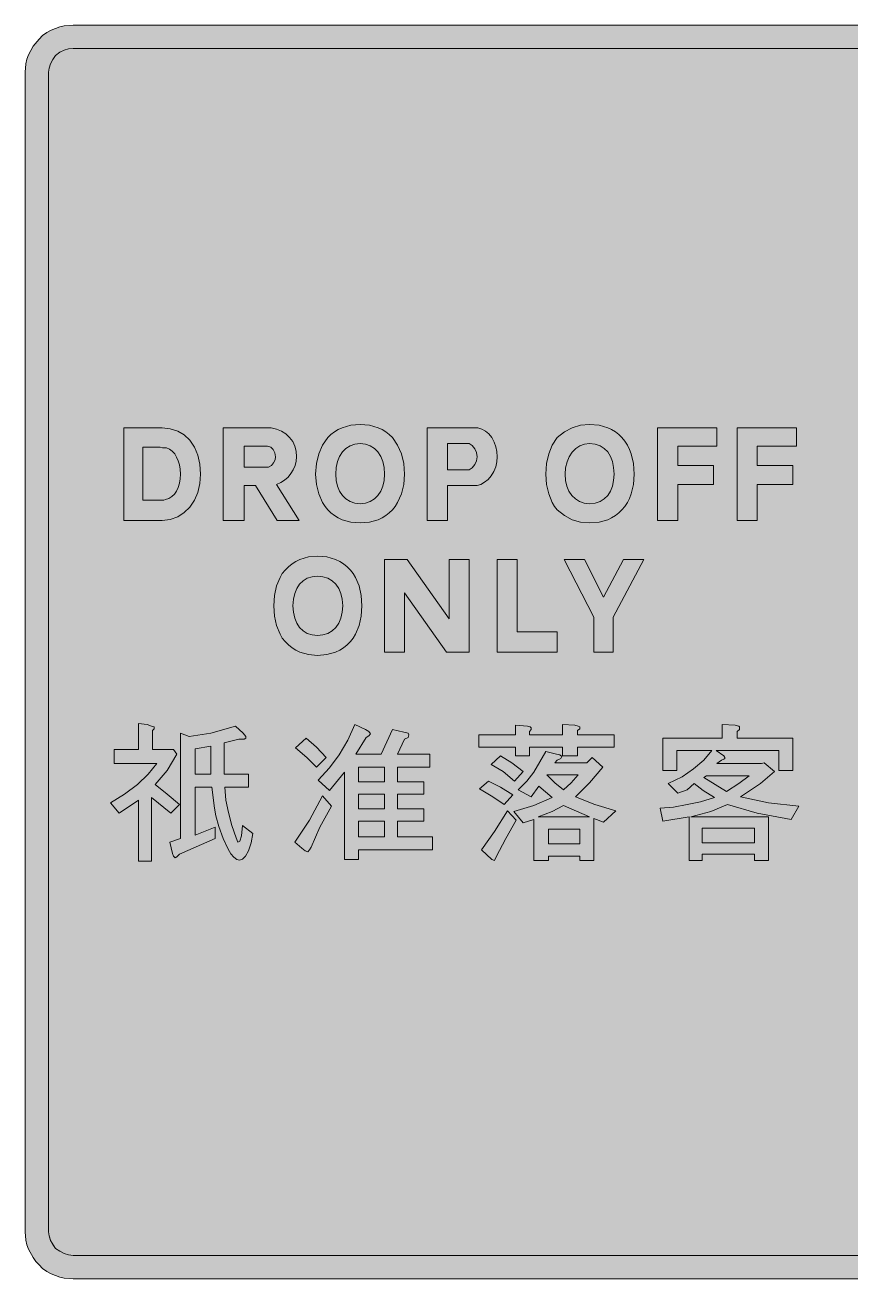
# Model space of a CAD drawing. Header units: metres. Extents: x 115 to 455, y 8 to 267.
# Drawn here: x 114.5 to 284.9, y 8.3 to 267.1 of the extents above; entities that cross this region are included whole.
import ezdxf

# ---------------------------------------------------------------- set-up
doc = ezdxf.new("R2010")
doc.units = ezdxf.units.M
doc.layers.add('FILL_BLACK_000000', color=7, linetype='Continuous', true_color=0x000000)
doc.layers.add('FILL_WHITE_FFFFFF', color=7, linetype='Continuous', true_color=0xffffff)

msp = doc.modelspace()

# ---------------------------------------------------------------- hatches: boundary and pattern name
at = {"layer": 'FILL_BLACK_000000', "true_color": 0x000000}
h = msp.add_hatch(color=7, dxfattribs=at)
h.dxf.hatch_style = 1
h.paths.add_polyline_path([(448.14, 266.74), (448.98, 266.4), (449.89, 266.06), (450.76, 265.59), (451.59, 264.98), (452.4, 264.24), (453.62, 262.75), (454.56, 261), (454.9, 260.06), (455.12, 259.13), (455.28, 257.4), (455.28, 18), (455.12, 16.27), (454.9, 15.34), (454.56, 14.4), (453.62, 12.64), (452.4, 11.16), (451.59, 10.42), (450.76, 9.81), (449.89, 9.34), (448.98, 9), (448.14, 8.66), (447.25, 8.44), (445.38, 8.28), (124.44, 8.28), (122.57, 8.44), (121.68, 8.66), (120.84, 9), (119.9, 9.34), (119, 9.81), (118.16, 10.42), (117.42, 11.16), (116.78, 11.89), (116.21, 12.71), (115.26, 14.4), (114.92, 15.34), (114.7, 16.27), (114.54, 18), (114.54, 257.4), (114.7, 259.13), (114.92, 260.06), (115.26, 261), (116.21, 262.75), (117.42, 264.24), (118.16, 264.98), (119, 265.59), (119.9, 266.06), (120.84, 266.4), (121.68, 266.74), (122.57, 266.96), (124.44, 267.12), (445.38, 267.12), (447.25, 266.96), (448.14, 266.74)])
h.paths.add_polyline_path([(123.5, 262.19), (122.57, 261.94), (121.68, 261.5), (120.84, 260.82), (120.24, 259.98), (119.78, 259.11), (119.5, 258.24), (119.4, 257.4), (119.4, 18), (119.5, 17.16), (119.78, 16.29), (120.24, 15.42), (120.84, 14.58), (121.68, 13.98), (122.57, 13.52), (123.5, 13.24), (124.44, 13.14), (445.38, 13.14), (446.32, 13.24), (447.25, 13.52), (448.14, 13.98), (448.98, 14.58), (449.58, 15.42), (450.04, 16.29), (450.32, 17.16), (450.42, 18), (450.42, 257.4), (450.32, 258.24), (450.04, 259.11), (449.58, 259.98), (448.98, 260.82), (448.14, 261.5), (447.25, 261.94), (446.32, 262.19), (445.38, 262.26), (124.44, 262.26), (123.5, 262.19)], flags=16)
h = msp.add_hatch(color=7, dxfattribs=at)
h.dxf.hatch_style = 1
h.paths.add_polyline_path([(134.88, 183.96), (142.8, 183.96), (144.48, 183.79), (146.02, 183.31), (147.38, 182.52), (148.56, 181.44), (149.5, 179.99), (150.18, 178.33), (150.58, 176.48), (150.72, 174.42), (150.58, 172.47), (150.18, 170.66), (149.5, 169.03), (148.56, 167.58), (147.38, 166.47), (146.02, 165.62), (144.48, 165.07), (142.8, 164.88), (134.88, 164.88), (134.88, 183.96)])
h.paths.add_polyline_path([(142.26, 169.02), (143.16, 169.02), (143.52, 169.2), (144.22, 169.42), (144.83, 169.79), (145.36, 170.3), (145.79, 170.93), (146.13, 171.68), (146.38, 172.52), (146.53, 173.44), (146.58, 174.42), (146.53, 175.41), (146.38, 176.33), (146.14, 177.17), (145.81, 177.93), (145.4, 178.59), (144.91, 179.13), (144.34, 179.54), (143.7, 179.82), (143.59, 179.82), (143.52, 179.82), (142.91, 179.84), (142.44, 180), (142.08, 180), (138.84, 180), (138.84, 169.02), (142.08, 169.02), (142.19, 169.02), (142.26, 169.02)], flags=16)
h = msp.add_hatch(color=7, dxfattribs=at)
h.dxf.hatch_style = 1
h.paths.add_polyline_path([(166.56, 164.88), (162.06, 172.08), (159.72, 172.08), (159.72, 164.88), (155.4, 164.88), (155.4, 183.96), (165.3, 183.96), (166.41, 183.73), (167.43, 183.31), (168.34, 182.73), (169.12, 182), (169.75, 181.15), (170.21, 180.19), (170.47, 179.14), (170.52, 178.02), (170.45, 177.09), (170.23, 176.18), (169.87, 175.33), (169.39, 174.53), (168.8, 173.81), (168.09, 173.19), (167.28, 172.66), (166.38, 172.26), (171.06, 164.88), (166.56, 164.88)])
h.paths.add_polyline_path([(164.76, 175.86), (165.36, 176.22), (165.82, 176.74), (166.1, 177.35), (166.2, 178.02), (166.07, 178.81), (165.73, 179.5), (165.21, 179.99), (164.58, 180.18), (159.72, 180.18), (159.72, 175.86), (164.4, 175.86), (164.76, 175.86)], flags=16)
h = msp.add_hatch(color=7, dxfattribs=at)
h.dxf.hatch_style = 1
h.paths.add_polyline_path([(187.39, 184), (188.21, 183.63), (188.98, 183.16), (189.68, 182.61), (190.32, 181.98), (191.4, 180.39), (192.19, 178.6), (192.67, 176.61), (192.84, 174.42), (192.67, 172.3), (192.19, 170.32), (191.4, 168.55), (190.89, 167.76), (190.32, 167.04), (189.68, 166.41), (188.98, 165.86), (188.21, 165.39), (187.39, 165.01), (185.61, 164.51), (183.66, 164.34), (181.71, 164.51), (179.92, 165.01), (179.11, 165.39), (178.34, 165.86), (177.64, 166.41), (177, 167.04), (176.43, 167.76), (175.92, 168.55), (175.13, 170.32), (174.65, 172.3), (174.48, 174.42), (174.65, 176.61), (175.13, 178.6), (175.92, 180.39), (177, 181.98), (177.64, 182.61), (178.34, 183.16), (179.11, 183.63), (179.92, 184), (181.71, 184.51), (183.66, 184.68), (185.61, 184.51), (187.39, 184)])
h.paths.add_polyline_path([(188.34, 177), (187.91, 178.07), (187.33, 178.99), (186.6, 179.72), (185.74, 180.27), (184.76, 180.6), (183.66, 180.72), (182.56, 180.6), (181.58, 180.27), (180.72, 179.72), (179.99, 178.99), (179.41, 178.07), (178.98, 177), (178.71, 175.78), (178.62, 174.42), (178.71, 173.12), (178.98, 171.94), (179.41, 170.9), (179.99, 170.01), (180.72, 169.29), (181.58, 168.75), (182.56, 168.42), (183.66, 168.3), (184.76, 168.42), (185.74, 168.75), (186.6, 169.29), (187.33, 170.01), (187.91, 170.9), (188.34, 171.94), (188.61, 173.12), (188.7, 174.42), (188.61, 175.78), (188.34, 177)], flags=16)
h = msp.add_hatch(color=7, dxfattribs=at)
h.dxf.hatch_style = 1
h.paths.add_polyline_path([(209.53, 183.31), (210.24, 182.72), (210.84, 181.98), (211.31, 181.03), (211.65, 180.07), (211.85, 179.07), (211.92, 178.02), (211.85, 176.95), (211.63, 175.9), (211.24, 174.93), (210.66, 174.06), (210.06, 173.32), (209.35, 172.73), (208.58, 172.31), (207.78, 172.08), (207.6, 172.08), (201.66, 172.08), (201.66, 164.88), (197.52, 164.88), (197.52, 183.96), (207.24, 183.96), (207.78, 183.96), (207.85, 183.96), (207.96, 183.96), (208.76, 183.73), (209.53, 183.31)])
h.paths.add_polyline_path([(205.62, 175.32), (205.98, 175.32), (206.05, 175.32), (206.16, 175.32), (206.79, 175.74), (207.31, 176.4), (207.65, 177.19), (207.78, 178.02), (207.65, 178.85), (207.31, 179.64), (206.79, 180.3), (206.16, 180.72), (205.98, 180.72), (201.66, 180.72), (201.66, 175.32), (205.62, 175.32)], flags=16)
h = msp.add_hatch(color=7, dxfattribs=at)
h.dxf.hatch_style = 1
h.paths.add_polyline_path([(234.74, 184), (235.55, 183.63), (236.32, 183.16), (237.02, 182.61), (237.66, 181.98), (238.29, 181.21), (238.81, 180.39), (239.25, 179.52), (239.6, 178.6), (240.04, 176.61), (240.18, 174.42), (240.04, 172.3), (239.6, 170.32), (239.25, 169.41), (238.81, 168.55), (238.29, 167.76), (237.66, 167.04), (237.02, 166.41), (236.32, 165.86), (235.55, 165.39), (234.74, 165.01), (232.95, 164.51), (231, 164.34), (229.15, 164.51), (227.4, 165.01), (225.79, 165.86), (224.34, 167.04), (223.77, 167.76), (223.29, 168.55), (222.56, 170.32), (222.14, 172.3), (222, 174.42), (222.14, 176.61), (222.56, 178.6), (223.29, 180.39), (224.34, 181.98), (225.79, 183.16), (227.4, 184), (229.15, 184.51), (231, 184.68), (232.95, 184.51), (234.74, 184)])
h.paths.add_polyline_path([(235.71, 177), (235.3, 178.07), (234.74, 178.99), (234.02, 179.72), (233.15, 180.27), (232.15, 180.6), (231, 180.72), (229.96, 180.62), (229, 180.29), (228.14, 179.73), (227.4, 178.92), (226.8, 178.01), (226.34, 176.94), (226.06, 175.73), (225.96, 174.42), (226.05, 173.12), (226.32, 171.94), (226.75, 170.9), (227.33, 170.01), (228.06, 169.29), (228.92, 168.75), (229.9, 168.42), (231, 168.3), (232.15, 168.42), (233.15, 168.75), (234.02, 169.29), (234.74, 170.01), (235.3, 170.9), (235.71, 171.94), (235.96, 173.12), (236.04, 174.42), (235.96, 175.78), (235.71, 177)], flags=16)
h = msp.add_hatch(color=7, dxfattribs=at)
h.dxf.hatch_style = 1
h.paths.add_polyline_path([(249.18, 164.88), (245.04, 164.88), (245.04, 183.96), (257.28, 183.96), (257.28, 180.18), (249.18, 180.18), (249.18, 176.22), (256.56, 176.22), (256.56, 172.26), (249.18, 172.26), (249.18, 164.88)])
h = msp.add_hatch(color=7, dxfattribs=at)
h.dxf.hatch_style = 1
h.paths.add_polyline_path([(265.56, 164.88), (261.42, 164.88), (261.42, 183.96), (273.66, 183.96), (273.66, 180.18), (265.56, 180.18), (265.56, 176.22), (272.94, 176.22), (272.94, 172.26), (265.56, 172.26), (265.56, 164.88)])
h = msp.add_hatch(color=7, dxfattribs=at)
h.dxf.hatch_style = 1
h.paths.add_polyline_path([(178.6, 156.8), (179.44, 156.4), (180.23, 155.91), (180.98, 155.31), (181.68, 154.62), (182.25, 153.9), (182.73, 153.11), (183.46, 151.33), (183.88, 149.35), (184.02, 147.24), (183.88, 145.12), (183.46, 143.14), (182.73, 141.37), (182.25, 140.58), (181.68, 139.86), (180.98, 139.17), (180.23, 138.57), (179.44, 138.08), (178.6, 137.68), (176.79, 137.15), (174.84, 136.98), (172.99, 137.15), (171.24, 137.68), (170.41, 138.08), (169.63, 138.57), (168.88, 139.17), (168.18, 139.86), (167.61, 140.58), (167.13, 141.37), (166.4, 143.14), (165.98, 145.12), (165.84, 147.24), (165.98, 149.35), (166.4, 151.33), (167.13, 153.11), (167.61, 153.9), (168.18, 154.62), (168.88, 155.31), (169.63, 155.91), (170.41, 156.4), (171.24, 156.8), (172.99, 157.33), (174.84, 157.5), (176.79, 157.33), (178.6, 156.8)])
h.paths.add_polyline_path([(179.7, 149.79), (179.26, 150.84), (178.66, 151.72), (177.92, 152.42), (177.02, 152.94), (175.99, 153.25), (174.84, 153.36), (173.74, 153.25), (172.76, 152.94), (171.9, 152.42), (171.17, 151.72), (170.59, 150.84), (170.16, 149.79), (169.89, 148.59), (169.8, 147.24), (169.89, 145.89), (170.16, 144.69), (170.59, 143.64), (171.17, 142.76), (171.9, 142.06), (172.76, 141.54), (173.74, 141.23), (174.84, 141.12), (175.99, 141.23), (177.02, 141.54), (177.92, 142.06), (178.66, 142.76), (179.26, 143.64), (179.7, 144.69), (179.97, 145.89), (180.06, 147.24), (179.97, 148.59), (179.7, 149.79)], flags=16)
h = msp.add_hatch(color=7, dxfattribs=at)
h.dxf.hatch_style = 1
h.paths.add_polyline_path([(202.02, 156.78), (206.16, 156.78), (206.16, 137.7), (201.48, 137.7), (192.84, 149.94), (192.84, 137.7), (188.7, 137.7), (188.7, 156.78), (193.38, 156.78), (202.02, 144.54), (202.02, 156.78)])
h = msp.add_hatch(color=7, dxfattribs=at)
h.dxf.hatch_style = 1
h.paths.add_polyline_path([(216.06, 141.84), (224.34, 141.84), (224.34, 137.7), (211.92, 137.7), (211.92, 156.78), (216.06, 156.78), (216.06, 141.84)])
h = msp.add_hatch(color=7, dxfattribs=at)
h.dxf.hatch_style = 1
h.paths.add_polyline_path([(229.92, 156.78), (233.88, 149.04), (238.02, 156.78), (242.16, 156.78), (235.86, 144.9), (235.86, 137.7), (231.9, 137.7), (231.9, 144.9), (225.78, 156.78), (229.92, 156.78)])
h = msp.add_hatch(color=7, dxfattribs=at)
h.dxf.hatch_style = 1
h.paths.add_polyline_path([(132.9, 117.54), (137.94, 117.54), (137.94, 122.94), (139.74, 122.76), (140.64, 122.4), (141.18, 122.22), (141.18, 121.86), (140.82, 121.5), (140.82, 117.54), (145.14, 117.54), (145.86, 116.64), (143.88, 113.22), (141.36, 110.34), (143.88, 108.36), (146.4, 106.2), (144.6, 104.4), (140.64, 107.64), (140.64, 94.5), (137.94, 94.5), (137.94, 107.1), (133.98, 104.4), (132.18, 106.56), (135.06, 108.36), (137.76, 110.34), (139.92, 112.5), (141.72, 114.66), (132.9, 114.66), (132.9, 117.54)])
h = msp.add_hatch(color=7, dxfattribs=at)
h.dxf.hatch_style = 1
h.paths.add_polyline_path([(152.88, 120.96), (157.92, 122.4), (159.54, 120.96), (160.08, 120.24), (160.08, 119.88), (159.72, 119.7), (158.64, 119.7), (155.58, 118.98), (155.58, 112.5), (160.62, 112.5), (160.62, 109.8), (155.76, 109.8), (155.94, 107.1), (156.48, 104.58), (157.2, 101.88), (158.1, 99.36), (158.46, 98.46), (158.82, 98.64), (159.18, 99.72), (159.36, 101.88), (161.52, 100.26), (161.16, 98.28), (160.6, 96.67), (160.02, 95.57), (159.41, 94.94), (158.8, 94.73), (158.19, 94.88), (157.58, 95.34), (156.98, 96.06), (156.41, 96.98), (155.37, 99.23), (154.51, 101.68), (153.9, 103.9), (153.6, 105.48), (153.06, 109.8), (149.64, 109.8), (149.64, 99.9), (153.78, 101.52), (153.78, 99.18), (146.4, 95.94), (145.86, 95.4), (145.5, 95.22), (145.14, 95.58), (144.96, 96.12), (144.42, 98.46), (146.58, 99.18), (146.58, 120.96), (148.38, 120.24), (152.88, 120.96)])
h.paths.add_polyline_path([(152.88, 118.26), (149.64, 117.72), (149.64, 112.5), (152.88, 112.5), (152.88, 118.26)], flags=16)
h = msp.add_hatch(color=7, dxfattribs=at)
h.dxf.hatch_style = 1
h.paths.add_polyline_path([(182.58, 122.76), (184.74, 121.68), (185.46, 121.32), (185.82, 120.78), (185.46, 120.42), (184.92, 120.06), (182.76, 116.64), (187.98, 116.64), (190.32, 121.68), (192.66, 121.14), (193.56, 120.96), (193.74, 120.6), (193.56, 120.06), (192.84, 119.7), (191.4, 116.64), (198.06, 116.64), (198.06, 113.94), (191.4, 113.94), (191.4, 110.88), (196.8, 110.88), (196.8, 108.36), (191.4, 108.36), (191.4, 105.3), (196.8, 105.3), (196.8, 102.78), (191.4, 102.78), (191.4, 99.54), (198.6, 99.54), (198.6, 96.84), (183.3, 96.84), (183.3, 94.86), (180.42, 94.86), (180.42, 112.86), (177.36, 109.08), (175.02, 111.24), (177.36, 113.76), (179.34, 116.46), (181.14, 119.52), (182.58, 122.76)])
h.paths.add_polyline_path([(183.3, 105.3), (188.7, 105.3), (188.7, 108.36), (183.3, 108.36), (183.3, 105.3)], flags=16)
h.paths.add_polyline_path([(183.3, 113.94), (183.3, 110.88), (188.7, 110.88), (188.7, 113.94), (183.3, 113.94)], flags=16)
h.paths.add_polyline_path([(188.7, 102.78), (183.3, 102.78), (183.3, 99.54), (188.7, 99.54), (188.7, 102.78)], flags=16)
h = msp.add_hatch(color=7, dxfattribs=at)
h.dxf.hatch_style = 1
h.paths.add_polyline_path([(215.7, 120.6), (215.7, 122.58), (218.22, 122.4), (218.76, 122.22), (218.94, 122.04), (218.94, 121.68), (218.58, 121.32), (218.58, 120.6), (225.42, 120.6), (225.42, 122.76), (227.94, 122.58), (228.66, 122.4), (229.02, 122.22), (229.02, 121.86), (228.48, 121.5), (228.48, 120.6), (236.04, 120.6), (236.04, 118.08), (228.48, 118.08), (228.48, 116.28), (225.42, 116.28), (225.42, 118.08), (218.58, 118.08), (218.58, 116.28), (215.7, 116.28), (215.7, 118.08), (208.14, 118.08), (208.14, 120.6), (215.7, 120.6)])
h = msp.add_hatch(color=7, dxfattribs=at)
h.dxf.hatch_style = 1
h.paths.add_polyline_path([(258.36, 119.88), (258.36, 122.76), (261.06, 122.58), (261.78, 122.4), (261.96, 122.22), (261.96, 121.68), (261.42, 121.32), (261.42, 119.88), (272.94, 119.88), (272.94, 113.22), (270.06, 113.22), (270.06, 117.36), (257.1, 117.36), (258.72, 116.28), (258.9, 115.92), (258.9, 115.74), (258.72, 115.56), (258.18, 115.38), (257.28, 114.66), (266.46, 114.66), (267, 114.84), (269.16, 113.04), (266.28, 110.52), (262.14, 107.82), (267.9, 106.56), (274.2, 105.84), (272.58, 103.14), (265.56, 104.4), (259.44, 106.2), (256.02, 104.76), (251.88, 103.68), (267.9, 103.68), (267.9, 94.68), (265.02, 94.68), (265.02, 95.94), (254.22, 95.94), (254.22, 94.68), (251.52, 94.68), (251.52, 103.68), (246.12, 102.78), (245.58, 105.48), (248.28, 105.66), (251.16, 106.2), (253.86, 106.74), (256.74, 107.64), (254.4, 109.08), (252.6, 110.52), (251.16, 109.26), (249.18, 108.54), (247.2, 110.52), (250.08, 111.96), (252.42, 113.58), (254.58, 115.38), (256.2, 117.36), (249, 117.36), (249, 113.22), (246.12, 113.22), (246.12, 119.88), (258.36, 119.88)])
h.paths.add_polyline_path([(263.94, 112.14), (255.12, 112.14), (254.58, 111.78), (259.26, 108.9), (261.78, 110.52), (263.94, 112.14)], flags=16)
h.paths.add_polyline_path([(265.02, 101.34), (254.22, 101.34), (254.22, 98.28), (265.02, 98.28), (265.02, 101.34)], flags=16)
h = msp.add_hatch(color=7, dxfattribs=at)
h.dxf.hatch_style = 1
h.paths.add_polyline_path([(172.68, 115.92), (170.34, 117.9), (172.5, 119.88), (174.66, 118.08), (176.64, 115.92), (174.66, 113.94), (172.68, 115.92)])
h = msp.add_hatch(color=7, dxfattribs=at)
h.dxf.hatch_style = 1
h.paths.add_polyline_path([(224.16, 116.64), (224.88, 116.46), (225.24, 116.1), (225.06, 115.74), (224.34, 115.38), (223.8, 114.84), (230.46, 114.84), (231.54, 115.92), (233.7, 113.94), (231, 110.7), (228.12, 107.82), (232.08, 106.2), (236.4, 104.94), (233.88, 102.6), (231.9, 103.32), (231.9, 94.68), (229.02, 94.68), (229.02, 95.58), (222.54, 95.58), (222.54, 94.68), (219.48, 94.68), (219.48, 103.14), (217.32, 102.42), (215.34, 104.76), (219.48, 106.02), (223.26, 107.64), (220.56, 109.98), (218.94, 107.82), (216.24, 109.26), (218.04, 111.06), (219.48, 112.86), (222, 117.18), (224.16, 116.64)])
h.paths.add_polyline_path([(228.66, 112.32), (222.18, 112.32), (223.8, 110.7), (225.6, 109.26), (227.22, 110.7), (228.66, 112.32)], flags=16)
h.paths.add_polyline_path([(220.38, 103.68), (231, 103.68), (225.6, 106.02), (223.26, 104.76), (220.38, 103.68)], flags=16)
h.paths.add_polyline_path([(229.02, 101.16), (222.54, 101.16), (222.54, 98.1), (229.02, 98.1), (229.02, 101.16)], flags=16)
h = msp.add_hatch(color=7, dxfattribs=at)
h.dxf.hatch_style = 1
h.paths.add_polyline_path([(214.98, 114.84), (217.32, 113.04), (215.52, 111.06), (213.18, 113.04), (210.66, 114.48), (212.64, 116.28), (214.98, 114.84)])
h = msp.add_hatch(color=7, dxfattribs=at)
h.dxf.hatch_style = 1
h.paths.add_polyline_path([(212.64, 109.8), (215.16, 108.18), (213.36, 106.2), (211.02, 107.82), (208.32, 109.44), (210.12, 111.06), (212.64, 109.8)])
h = msp.add_hatch(color=7, dxfattribs=at)
h.dxf.hatch_style = 1
h.paths.add_polyline_path([(173.22, 102.96), (175.92, 108), (177.72, 105.84), (175.38, 101.52), (173.58, 97.38), (173.22, 96.84), (172.86, 96.48), (172.32, 96.66), (171.6, 97.2), (170.16, 98.46), (173.22, 102.96)])
h = msp.add_hatch(color=7, dxfattribs=at)
h.dxf.hatch_style = 1
h.paths.add_polyline_path([(211.38, 100.62), (214.08, 104.94), (215.88, 102.96), (213.72, 99.18), (211.74, 95.4), (211.38, 94.68), (210.84, 94.86), (208.68, 96.84), (211.38, 100.62)])
at = {"layer": 'FILL_WHITE_FFFFFF', "true_color": 0xffffff}
h = msp.add_hatch(color=7, dxfattribs=at)
h.dxf.hatch_style = 1
h.paths.add_polyline_path([(445.38, 262.26), (446.32, 262.19), (447.25, 261.94), (448.14, 261.5), (448.98, 260.82), (449.58, 259.98), (450.04, 259.11), (450.32, 258.24), (450.42, 257.4), (450.42, 18), (450.31, 17.17), (450.06, 16.2), (448.98, 14.58), (448.15, 13.9), (447.18, 13.5), (446.35, 13.25), (445.38, 13.14), (124.44, 13.14), (123.5, 13.24), (122.57, 13.52), (121.68, 13.98), (120.84, 14.58), (119.76, 16.2), (119.51, 17.17), (119.4, 18), (119.4, 257.4), (119.5, 258.24), (119.78, 259.11), (120.24, 259.98), (120.84, 260.82), (121.68, 261.5), (122.57, 261.94), (123.5, 262.19), (124.44, 262.26), (445.38, 262.26)])

# ---------------------------------------------------------------- linework, layer by layer
at = {"layer": 'FILL_BLACK_000000', "lineweight": 0, "true_color": 0x000000}
for points in [[(445.38, 8.28), (124.44, 8.28), (122.57, 8.44), (121.68, 8.66), (120.84, 9), (119.9, 9.34), (119, 9.81), (118.16, 10.42), (117.42, 11.16), (116.78, 11.89), (116.21, 12.71), (115.26, 14.4), (114.92, 15.34), (114.7, 16.27), (114.54, 18), (114.54, 257.4), (114.7, 259.13), (114.92, 260.06), (115.26, 261), (116.21, 262.75), (117.42, 264.24), (118.16, 264.98), (119, 265.59), (119.9, 266.06), (120.84, 266.4), (121.68, 266.74), (122.57, 266.96), (124.44, 267.12), (445.38, 267.12)], [(445.38, 262.26), (124.44, 262.26), (123.5, 262.19), (122.57, 261.94), (121.68, 261.5), (120.84, 260.82), (120.24, 259.98), (119.78, 259.11), (119.5, 258.24), (119.4, 257.4), (119.4, 18), (119.5, 17.16), (119.78, 16.29), (120.24, 15.42), (120.84, 14.58), (121.68, 13.98), (122.57, 13.52), (123.5, 13.24), (124.44, 13.14), (445.38, 13.14)]]:
    msp.add_lwpolyline(points, dxfattribs=at)
for points in [[(134.88, 183.96), (142.8, 183.96), (144.48, 183.79), (146.02, 183.31), (147.38, 182.52), (148.56, 181.44), (149.5, 179.99), (150.18, 178.33), (150.58, 176.48), (150.72, 174.42), (150.58, 172.47), (150.18, 170.66), (149.5, 169.03), (148.56, 167.58), (147.38, 166.47), (146.02, 165.62), (144.48, 165.07), (142.8, 164.88), (134.88, 164.88)], [(166.56, 164.88), (162.06, 172.08), (159.72, 172.08), (159.72, 164.88), (155.4, 164.88), (155.4, 183.96), (165.3, 183.96), (166.41, 183.73), (167.43, 183.31), (168.34, 182.73), (169.12, 182), (169.75, 181.15), (170.21, 180.19), (170.47, 179.14), (170.52, 178.02), (170.45, 177.09), (170.23, 176.18), (169.87, 175.33), (169.39, 174.53), (168.8, 173.81), (168.09, 173.19), (167.28, 172.66), (166.38, 172.26), (171.06, 164.88)], [(187.39, 184), (188.21, 183.63), (188.98, 183.16), (189.68, 182.61), (190.32, 181.98), (191.4, 180.39), (192.19, 178.6), (192.67, 176.61), (192.84, 174.42), (192.67, 172.3), (192.19, 170.32), (191.4, 168.55), (190.89, 167.76), (190.32, 167.04), (189.68, 166.41), (188.98, 165.86), (188.21, 165.39), (187.39, 165.01), (185.61, 164.51), (183.66, 164.34), (181.71, 164.51), (179.92, 165.01), (179.11, 165.39), (178.34, 165.86), (177.64, 166.41), (177, 167.04), (176.43, 167.76), (175.92, 168.55), (175.13, 170.32), (174.65, 172.3), (174.48, 174.42), (174.65, 176.61), (175.13, 178.6), (175.92, 180.39), (177, 181.98), (177.64, 182.61), (178.34, 183.16), (179.11, 183.63), (179.92, 184), (181.71, 184.51), (183.66, 184.68), (185.61, 184.51)], [(209.53, 183.31), (210.24, 182.72), (210.84, 181.98), (211.31, 181.03), (211.65, 180.07), (211.85, 179.07), (211.92, 178.02), (211.85, 176.95), (211.63, 175.9), (211.24, 174.93), (210.66, 174.06), (210.06, 173.32), (209.35, 172.73), (208.58, 172.31), (207.78, 172.08), (207.6, 172.08), (201.66, 172.08), (201.66, 164.88), (197.52, 164.88), (197.52, 183.96), (207.24, 183.96), (207.78, 183.96), (207.85, 183.96), (207.96, 183.96), (208.76, 183.73)], [(234.74, 184), (235.55, 183.63), (236.32, 183.16), (237.02, 182.61), (237.66, 181.98), (238.29, 181.21), (238.81, 180.39), (239.25, 179.52), (239.6, 178.6), (240.04, 176.61), (240.18, 174.42), (240.04, 172.3), (239.6, 170.32), (239.25, 169.41), (238.81, 168.55), (238.29, 167.76), (237.66, 167.04), (237.02, 166.41), (236.32, 165.86), (235.55, 165.39), (234.74, 165.01), (232.95, 164.51), (231, 164.34), (229.15, 164.51), (227.4, 165.01), (225.79, 165.86), (224.34, 167.04), (223.77, 167.76), (223.29, 168.55), (222.56, 170.32), (222.14, 172.3), (222, 174.42), (222.14, 176.61), (222.56, 178.6), (223.29, 180.39), (224.34, 181.98), (225.79, 183.16), (227.4, 184), (229.15, 184.51), (231, 184.68), (232.95, 184.51)], [(249.18, 164.88), (245.04, 164.88), (245.04, 183.96), (257.28, 183.96), (257.28, 180.18), (249.18, 180.18), (249.18, 176.22), (256.56, 176.22), (256.56, 172.26), (249.18, 172.26)], [(265.56, 164.88), (261.42, 164.88), (261.42, 183.96), (273.66, 183.96), (273.66, 180.18), (265.56, 180.18), (265.56, 176.22), (272.94, 176.22), (272.94, 172.26), (265.56, 172.26)], [(142.26, 169.02), (143.16, 169.02), (143.52, 169.2), (144.22, 169.42), (144.83, 169.79), (145.36, 170.3), (145.79, 170.93), (146.13, 171.68), (146.38, 172.52), (146.53, 173.44), (146.58, 174.42), (146.53, 175.41), (146.38, 176.33), (146.14, 177.17), (145.81, 177.93), (145.4, 178.59), (144.91, 179.13), (144.34, 179.54), (143.7, 179.82), (143.59, 179.82), (143.52, 179.82), (142.91, 179.84), (142.44, 180), (142.08, 180), (138.84, 180), (138.84, 169.02), (142.08, 169.02), (142.19, 169.02)], [(164.76, 175.86), (165.36, 176.22), (165.82, 176.74), (166.1, 177.35), (166.2, 178.02), (166.07, 178.81), (165.73, 179.5), (165.21, 179.99), (164.58, 180.18), (159.72, 180.18), (159.72, 175.86), (164.4, 175.86)], [(188.34, 177), (187.91, 178.07), (187.33, 178.99), (186.6, 179.72), (185.74, 180.27), (184.76, 180.6), (183.66, 180.72), (182.56, 180.6), (181.58, 180.27), (180.72, 179.72), (179.99, 178.99), (179.41, 178.07), (178.98, 177), (178.71, 175.78), (178.62, 174.42), (178.71, 173.12), (178.98, 171.94), (179.41, 170.9), (179.99, 170.01), (180.72, 169.29), (181.58, 168.75), (182.56, 168.42), (183.66, 168.3), (184.76, 168.42), (185.74, 168.75), (186.6, 169.29), (187.33, 170.01), (187.91, 170.9), (188.34, 171.94), (188.61, 173.12), (188.7, 174.42), (188.61, 175.78)], [(205.62, 175.32), (205.98, 175.32), (206.05, 175.32), (206.16, 175.32), (206.79, 175.74), (207.31, 176.4), (207.65, 177.19), (207.78, 178.02), (207.65, 178.85), (207.31, 179.64), (206.79, 180.3), (206.16, 180.72), (205.98, 180.72), (201.66, 180.72), (201.66, 175.32)], [(235.71, 177), (235.3, 178.07), (234.74, 178.99), (234.02, 179.72), (233.15, 180.27), (232.15, 180.6), (231, 180.72), (229.96, 180.62), (229, 180.29), (228.14, 179.73), (227.4, 178.92), (226.8, 178.01), (226.34, 176.94), (226.06, 175.73), (225.96, 174.42), (226.05, 173.12), (226.32, 171.94), (226.75, 170.9), (227.33, 170.01), (228.06, 169.29), (228.92, 168.75), (229.9, 168.42), (231, 168.3), (232.15, 168.42), (233.15, 168.75), (234.02, 169.29), (234.74, 170.01), (235.3, 170.9), (235.71, 171.94), (235.96, 173.12), (236.04, 174.42), (235.96, 175.78)], [(178.6, 156.8), (179.44, 156.4), (180.23, 155.91), (180.98, 155.31), (181.68, 154.62), (182.25, 153.9), (182.73, 153.11), (183.46, 151.33), (183.88, 149.35), (184.02, 147.24), (183.88, 145.12), (183.46, 143.14), (182.73, 141.37), (182.25, 140.58), (181.68, 139.86), (180.98, 139.17), (180.23, 138.57), (179.44, 138.08), (178.6, 137.68), (176.79, 137.15), (174.84, 136.98), (172.99, 137.15), (171.24, 137.68), (170.41, 138.08), (169.63, 138.57), (168.88, 139.17), (168.18, 139.86), (167.61, 140.58), (167.13, 141.37), (166.4, 143.14), (165.98, 145.12), (165.84, 147.24), (165.98, 149.35), (166.4, 151.33), (167.13, 153.11), (167.61, 153.9), (168.18, 154.62), (168.88, 155.31), (169.63, 155.91), (170.41, 156.4), (171.24, 156.8), (172.99, 157.33), (174.84, 157.5), (176.79, 157.33)], [(202.02, 156.78), (206.16, 156.78), (206.16, 137.7), (201.48, 137.7), (192.84, 149.94), (192.84, 137.7), (188.7, 137.7), (188.7, 156.78), (193.38, 156.78), (202.02, 144.54)], [(216.06, 141.84), (224.34, 141.84), (224.34, 137.7), (211.92, 137.7), (211.92, 156.78), (216.06, 156.78)], [(229.92, 156.78), (233.88, 149.04), (238.02, 156.78), (242.16, 156.78), (235.86, 144.9), (235.86, 137.7), (231.9, 137.7), (231.9, 144.9), (225.78, 156.78)], [(179.7, 149.79), (179.26, 150.84), (178.66, 151.72), (177.92, 152.42), (177.02, 152.94), (175.99, 153.25), (174.84, 153.36), (173.74, 153.25), (172.76, 152.94), (171.9, 152.42), (171.17, 151.72), (170.59, 150.84), (170.16, 149.79), (169.89, 148.59), (169.8, 147.24), (169.89, 145.89), (170.16, 144.69), (170.59, 143.64), (171.17, 142.76), (171.9, 142.06), (172.76, 141.54), (173.74, 141.23), (174.84, 141.12), (175.99, 141.23), (177.02, 141.54), (177.92, 142.06), (178.66, 142.76), (179.26, 143.64), (179.7, 144.69), (179.97, 145.89), (180.06, 147.24), (179.97, 148.59)], [(132.9, 117.54), (137.94, 117.54), (137.94, 122.94), (139.74, 122.76), (140.64, 122.4), (141.18, 122.22), (141.18, 121.86), (140.82, 121.5), (140.82, 117.54), (145.14, 117.54), (145.86, 116.64), (143.88, 113.22), (141.36, 110.34), (143.88, 108.36), (146.4, 106.2), (144.6, 104.4), (140.64, 107.64), (140.64, 94.5), (137.94, 94.5), (137.94, 107.1), (133.98, 104.4), (132.18, 106.56), (135.06, 108.36), (137.76, 110.34), (139.92, 112.5), (141.72, 114.66), (132.9, 114.66)], [(152.88, 120.96), (157.92, 122.4), (159.54, 120.96), (160.08, 120.24), (160.08, 119.88), (159.72, 119.7), (158.64, 119.7), (155.58, 118.98), (155.58, 112.5), (160.62, 112.5), (160.62, 109.8), (155.76, 109.8), (155.94, 107.1), (156.48, 104.58), (157.2, 101.88), (158.1, 99.36), (158.46, 98.46), (158.82, 98.64), (159.18, 99.72), (159.36, 101.88), (161.52, 100.26), (161.16, 98.28), (160.6, 96.67), (160.02, 95.57), (159.41, 94.94), (158.8, 94.73), (158.19, 94.88), (157.58, 95.34), (156.98, 96.06), (156.41, 96.98), (155.37, 99.23), (154.51, 101.68), (153.9, 103.9), (153.6, 105.48), (153.06, 109.8), (149.64, 109.8), (149.64, 99.9), (153.78, 101.52), (153.78, 99.18), (146.4, 95.94), (145.86, 95.4), (145.5, 95.22), (145.14, 95.58), (144.96, 96.12), (144.42, 98.46), (146.58, 99.18), (146.58, 120.96), (148.38, 120.24)], [(182.58, 122.76), (184.74, 121.68), (185.46, 121.32), (185.82, 120.78), (185.46, 120.42), (184.92, 120.06), (182.76, 116.64), (187.98, 116.64), (190.32, 121.68), (192.66, 121.14), (193.56, 120.96), (193.74, 120.6), (193.56, 120.06), (192.84, 119.7), (191.4, 116.64), (198.06, 116.64), (198.06, 113.94), (191.4, 113.94), (191.4, 110.88), (196.8, 110.88), (196.8, 108.36), (191.4, 108.36), (191.4, 105.3), (196.8, 105.3), (196.8, 102.78), (191.4, 102.78), (191.4, 99.54), (198.6, 99.54), (198.6, 96.84), (183.3, 96.84), (183.3, 94.86), (180.42, 94.86), (180.42, 112.86), (177.36, 109.08), (175.02, 111.24), (177.36, 113.76), (179.34, 116.46), (181.14, 119.52)], [(215.7, 120.6), (215.7, 122.58), (218.22, 122.4), (218.76, 122.22), (218.94, 122.04), (218.94, 121.68), (218.58, 121.32), (218.58, 120.6), (225.42, 120.6), (225.42, 122.76), (227.94, 122.58), (228.66, 122.4), (229.02, 122.22), (229.02, 121.86), (228.48, 121.5), (228.48, 120.6), (236.04, 120.6), (236.04, 118.08), (228.48, 118.08), (228.48, 116.28), (225.42, 116.28), (225.42, 118.08), (218.58, 118.08), (218.58, 116.28), (215.7, 116.28), (215.7, 118.08), (208.14, 118.08), (208.14, 120.6)], [(258.36, 119.88), (258.36, 122.76), (261.06, 122.58), (261.78, 122.4), (261.96, 122.22), (261.96, 121.68), (261.42, 121.32), (261.42, 119.88), (272.94, 119.88), (272.94, 113.22), (270.06, 113.22), (270.06, 117.36), (257.1, 117.36), (258.72, 116.28), (258.9, 115.92), (258.9, 115.74), (258.72, 115.56), (258.18, 115.38), (257.28, 114.66), (266.46, 114.66), (267, 114.84), (269.16, 113.04), (266.28, 110.52), (262.14, 107.82), (267.9, 106.56), (274.2, 105.84), (272.58, 103.14), (265.56, 104.4), (259.44, 106.2), (256.02, 104.76), (251.88, 103.68), (267.9, 103.68), (267.9, 94.68), (265.02, 94.68), (265.02, 95.94), (254.22, 95.94), (254.22, 94.68), (251.52, 94.68), (251.52, 103.68), (246.12, 102.78), (245.58, 105.48), (248.28, 105.66), (251.16, 106.2), (253.86, 106.74), (256.74, 107.64), (254.4, 109.08), (252.6, 110.52), (251.16, 109.26), (249.18, 108.54), (247.2, 110.52), (250.08, 111.96), (252.42, 113.58), (254.58, 115.38), (256.2, 117.36), (249, 117.36), (249, 113.22), (246.12, 113.22), (246.12, 119.88)], [(172.68, 115.92), (170.34, 117.9), (172.5, 119.88), (174.66, 118.08), (176.64, 115.92), (174.66, 113.94)], [(152.88, 118.26), (149.64, 117.72), (149.64, 112.5), (152.88, 112.5)], [(224.16, 116.64), (224.88, 116.46), (225.24, 116.1), (225.06, 115.74), (224.34, 115.38), (223.8, 114.84), (230.46, 114.84), (231.54, 115.92), (233.7, 113.94), (231, 110.7), (228.12, 107.82), (232.08, 106.2), (236.4, 104.94), (233.88, 102.6), (231.9, 103.32), (231.9, 94.68), (229.02, 94.68), (229.02, 95.58), (222.54, 95.58), (222.54, 94.68), (219.48, 94.68), (219.48, 103.14), (217.32, 102.42), (215.34, 104.76), (219.48, 106.02), (223.26, 107.64), (220.56, 109.98), (218.94, 107.82), (216.24, 109.26), (218.04, 111.06), (219.48, 112.86), (222, 117.18)], [(183.3, 113.94), (183.3, 110.88), (188.7, 110.88), (188.7, 113.94)], [(214.98, 114.84), (217.32, 113.04), (215.52, 111.06), (213.18, 113.04), (210.66, 114.48), (212.64, 116.28)], [(228.66, 112.32), (222.18, 112.32), (223.8, 110.7), (225.6, 109.26), (227.22, 110.7)], [(263.94, 112.14), (255.12, 112.14), (254.58, 111.78), (259.26, 108.9), (261.78, 110.52)], [(212.64, 109.8), (215.16, 108.18), (213.36, 106.2), (211.02, 107.82), (208.32, 109.44), (210.12, 111.06)], [(173.22, 102.96), (175.92, 108), (177.72, 105.84), (175.38, 101.52), (173.58, 97.38), (173.22, 96.84), (172.86, 96.48), (172.32, 96.66), (171.6, 97.2), (170.16, 98.46)], [(183.3, 105.3), (188.7, 105.3), (188.7, 108.36), (183.3, 108.36)], [(211.38, 100.62), (214.08, 104.94), (215.88, 102.96), (213.72, 99.18), (211.74, 95.4), (211.38, 94.68), (210.84, 94.86), (208.68, 96.84)], [(220.38, 103.68), (231, 103.68), (225.6, 106.02), (223.26, 104.76)], [(188.7, 102.78), (183.3, 102.78), (183.3, 99.54), (188.7, 99.54)], [(229.02, 101.16), (222.54, 101.16), (222.54, 98.1), (229.02, 98.1)], [(265.02, 101.34), (254.22, 101.34), (254.22, 98.28), (265.02, 98.28)]]:
    msp.add_lwpolyline(points, close=True, dxfattribs=at)
at = {"layer": 'FILL_WHITE_FFFFFF', "lineweight": 0, "true_color": 0xffffff}
msp.add_lwpolyline([(445.38, 13.14), (124.44, 13.14), (123.5, 13.24), (122.57, 13.52), (121.68, 13.98), (120.84, 14.58), (119.76, 16.2), (119.51, 17.17), (119.4, 18), (119.4, 257.4), (119.5, 258.24), (119.78, 259.11), (120.24, 259.98), (120.84, 260.82), (121.68, 261.5), (122.57, 261.94), (123.5, 262.19), (124.44, 262.26), (445.38, 262.26)], dxfattribs=at)

doc.saveas('drawing.dxf')
